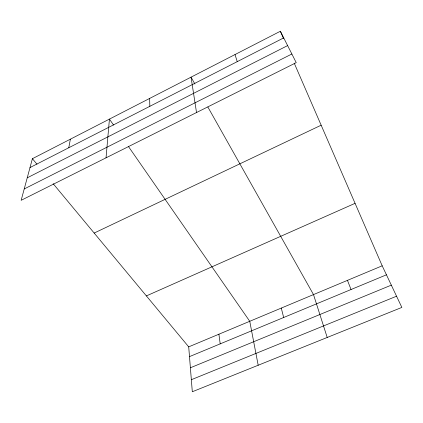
<?xml version="1.0" encoding="UTF-8"?>
<svg xmlns="http://www.w3.org/2000/svg" width="423" height="423" viewBox="0 0 423 423"><rect width="100%" height="100%" fill="white"/><g stroke="black" fill="none" stroke-linecap="round" stroke-linejoin="round"><path stroke-width="0.63" d="M106.036 157.832L109.435 119.106L113.56 125.055M68.785 147.743L70.371 139.183M32.402 158.699L21.15 200.317L296.222 62.636L280.37 31.244L32.402 158.699L36.975 164.198M30.007 167.566L283.722 37.88M27.231 177.824L287.619 45.594M24.222 188.949L291.859 54.001M94.165 233.052L321.157 125.203M146.384 295.91L355.071 203.336M188.711 346.86L382.196 265.813L401.85 307.421L192.312 391.756L188.711 346.86L53.171 183.704M189.493 356.615L386.448 274.813M190.387 367.772L391.323 285.139M191.344 379.711L396.557 296.216M128.566 146.675L249.755 321.29L258.189 365.239M194.924 84.05L191.043 77.155L196.521 112.539M207.862 107.014L313.501 294.588L327.206 337.464M280.37 31.244L283.5 38.461M294.207 63.122L382.196 265.813M347.452 280.364L351.048 289.517M235.014 54.556L237.234 61.642M281.279 308.087L283.669 317.499M218.908 334.212L220.203 343.862M149.642 98.437L149.832 106.316"/></g></svg>
